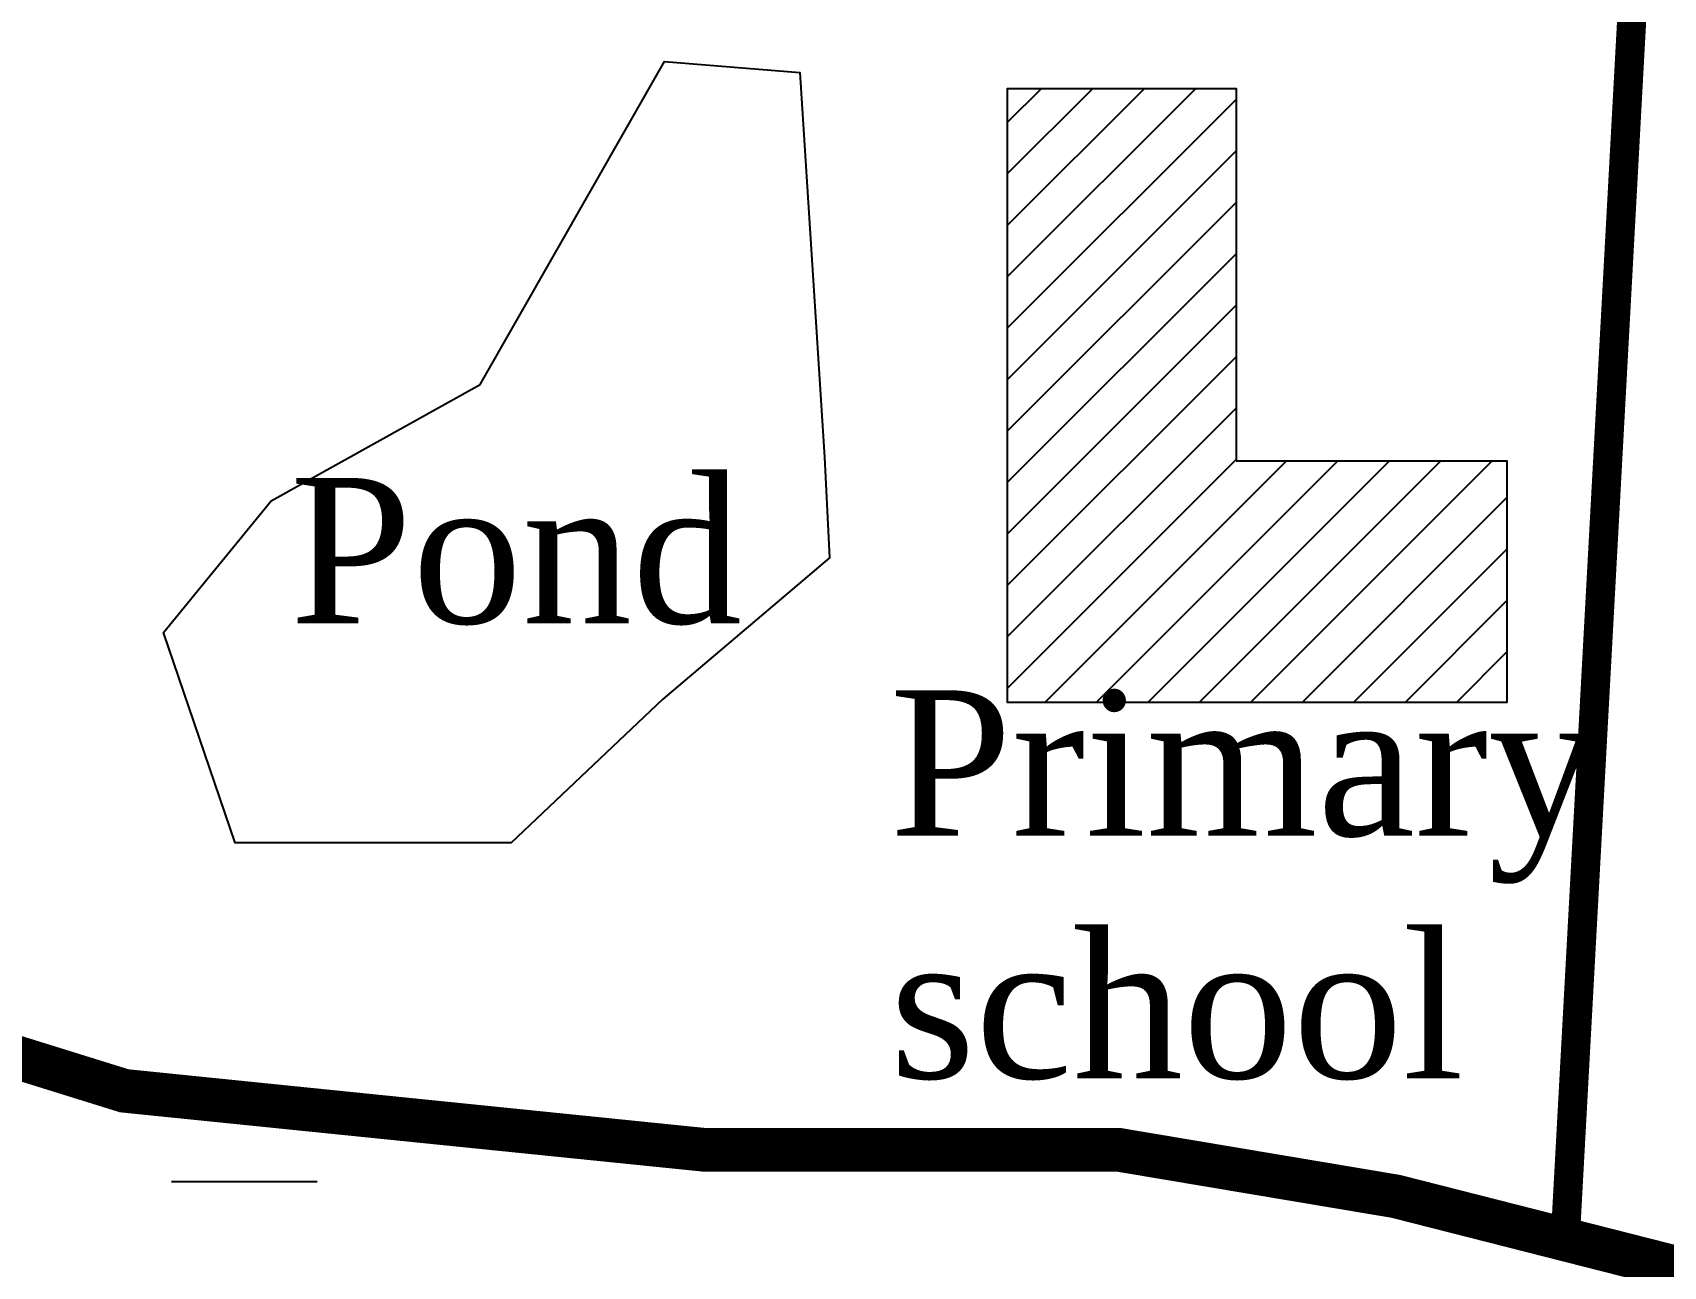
# Model space of a CAD drawing. Header units: inches. Extents: x -8940 to 26362, y -28010 to 990.
# Drawn here: x 4397.343 to 4401.739, y -7375.24 to -7371.912 of the extents above; entities that cross this region are included whole.
import ezdxf

# ---------------------------------------------------------------- set-up
doc = ezdxf.new("R2010")
doc.units = ezdxf.units.IN
doc.header["$MEASUREMENT"] = 0
doc.layers.add('BUILDING', color=5, linetype='Continuous', lineweight=15)
doc.layers.add('Text', color=7, linetype='Continuous')
doc.styles.add('Text', font='times.ttf', dxfattribs={"height": 240})

msp = doc.modelspace()

# ---------------------------------------------------------------- hatches: boundary and pattern name
at = {"layer": 'Text', "lineweight": 25}
h = msp.add_hatch(dxfattribs=at)
h.set_pattern_fill('ACAD_ISO07W100', color=0, scale=0.784833, style=0)
h.set_pattern_definition([(0, (-582.442, -27753.198), (0, 3.9241642), [0.3924164, -2.35449854])])
h.paths.add_polyline_path([(4453.012436, -7368.509246), (4432.544063, -7360.765981), (4417.35118, -7356.454306), (4399.865945, -7352.632595), (4389.807755, -7348.417064), (4382.319111, -7347.246699), (4375.943644, -7343.680138), (4368.217405, -7333.076598), (4361.929936, -7322.334389), (4357.719224, -7314.672477), (4356.412451, -7309.03143), (4355.412858, -7306.651874), (4313.200953, -7306.651874), (4313.200953, -7400.608297), (4453.122434, -7400.608297)])
h.paths.add_polyline_path([(4387.774257, -7337.654416), (4394.795484, -7337.654416), (4394.795484, -7334.638043), (4387.774257, -7334.638043)], flags=25)
at = {"layer": 'Text'}
h = msp.add_hatch(dxfattribs=at)
h.set_pattern_fill('ANSI31', color=256, scale=0.784833, style=0)
h.set_pattern_definition([(45, (-582.44214, -27753.1981), (-0.06937007854, 0.06937007854), [])])
h.paths.add_polyline_path([(4400.587181, -7373.066834), (4400.587181, -7372.062248), (4399.971087, -7372.062248), (4399.971087, -7373.066834), (4399.971087, -7373.718245), (4401.317076, -7373.718245), (4401.317076, -7373.066834)])

# ---------------------------------------------------------------- linework, layer by layer
at = {"layer": 'BUILDING', "const_width": 0.078483}
msp.add_lwpolyline([(4401.689871, -7371.20678), (4401.47529, -7375.146859)], dxfattribs=at)
at = {"layer": 'Text'}
for points in [[(4398.549022, -7372.860612), (4399.046212, -7371.989772), (4399.411404, -7372.019355), (4399.477403, -7373.056597), (4399.491107, -7373.328797), (4399.491107, -7373.328797), (4399.491107, -7373.328797), (4399.041812, -7373.709265), (4398.632621, -7374.097538), (4397.889036, -7374.097538), (4397.69544, -7373.52992), (4397.985834, -7373.174928), (4398.549022, -7372.860612)], [(4399.971087, -7373.066834), (4399.971087, -7372.062248), (4400.587181, -7372.062248), (4400.587181, -7373.066834)], [(4400.587181, -7373.066834), (4401.317076, -7373.066834), (4401.317076, -7373.718245), (4399.971087, -7373.718245), (4399.971087, -7373.066834)]]:
    msp.add_lwpolyline(points, dxfattribs=at)
at = {"layer": 'Text', "const_width": 0.117725}
msp.add_lwpolyline([(4371.019125, -7374.590335), (4373.914265, -7375.010039), (4375.872224, -7375.226362), (4378.652966, -7374.943478), (4383.871257, -7374.054149), (4386.313206, -7373.717646), (4389.313944, -7373.373747), (4390.523918, -7373.394085), (4392.231083, -7373.84707), (4393.656653, -7373.956156), (4396.028203, -7374.279717), (4397.590171, -7374.765982), (4399.152138, -7374.924989), (4400.269715, -7374.924989), (4401.017699, -7375.050715), (4401.787683, -7375.2467), (4402.830462, -7376.206288), (4403.428849, -7378.582147), (4413.963812, -7400.608297)], dxfattribs=at)

# ---------------------------------------------------------------- texts
at = {"layer": 'Text', "char_height": 0.3924164, "attachment_point": 1, "style": 'Text'}
for s, insert in [('Pond', (4398.036665, -7373.112884)), ('Primary\\Pschool', (4399.653421, -7373.685812))]:
    msp.add_mtext(s, dxfattribs=dict(at, insert=insert))

doc.saveas('drawing.dxf')
